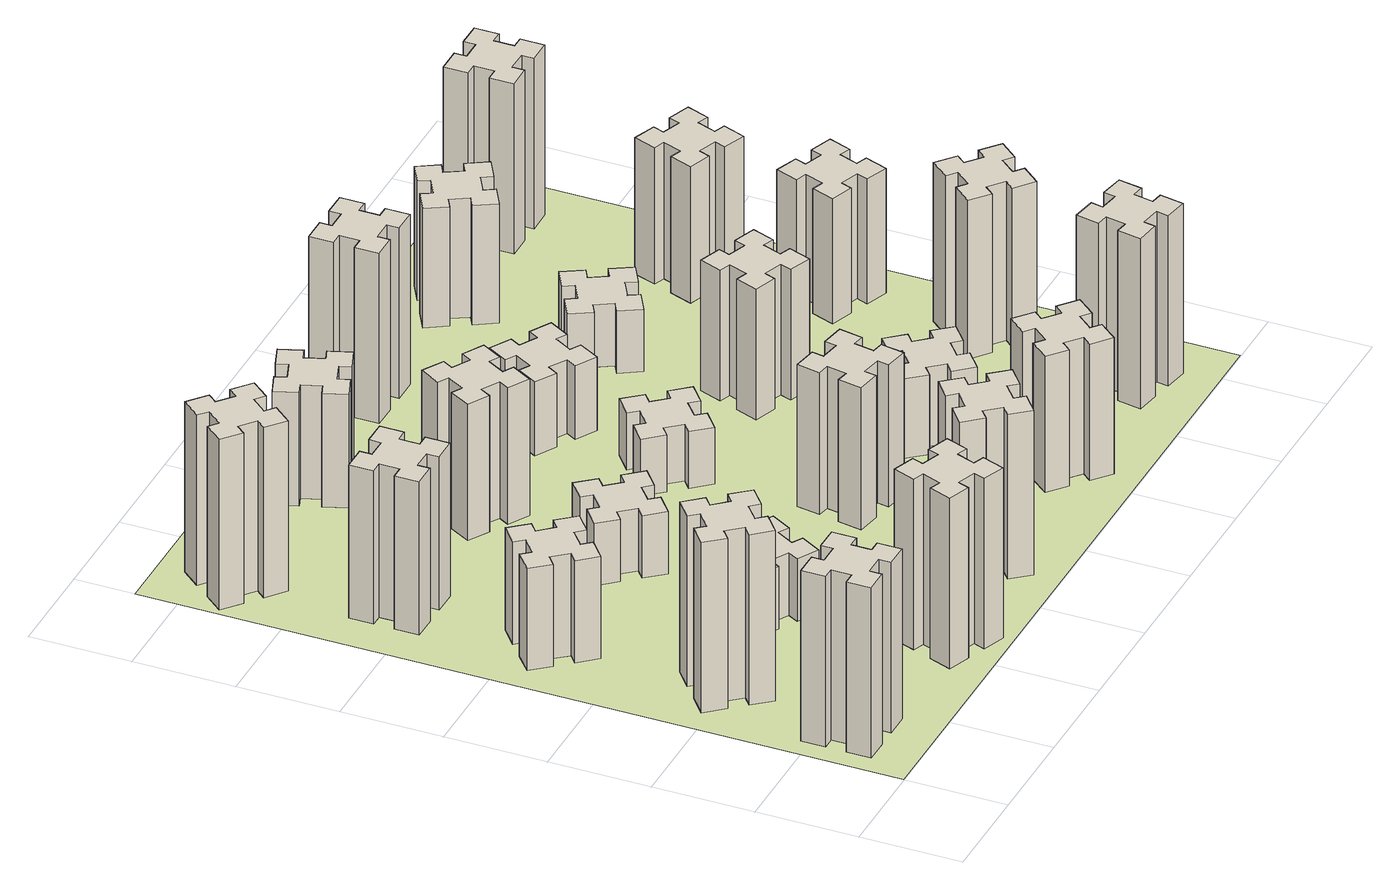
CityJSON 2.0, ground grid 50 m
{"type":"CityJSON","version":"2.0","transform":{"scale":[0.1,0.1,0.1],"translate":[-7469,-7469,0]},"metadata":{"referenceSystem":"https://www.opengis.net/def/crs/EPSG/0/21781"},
"CityObjects":{
"building1":{"type":"Building","attributes":{"class":"1000","function":"1000","usage":"1000","yearOfConstruction":2016,"roofType":"1000","measuredHeight":90,"storeysAboveGround":30,"storeysBelowGround":0},"geometry":[{"type":"Solid","lod":"1","boundaries":[[[[0,1,2,3,4,5,6,7,8,9,10,11,12,13,14,15,16,17,18,19]],[[17,16,20,21]],[[16,15,22,20]],[[15,14,23,22]],[[14,13,24,23]],[[13,12,25,24]],[[12,11,26,25]],[[11,10,27,26]],[[10,9,28,27]],[[9,8,29,28]],[[8,7,30,29]],[[7,6,31,30]],[[6,5,32,31]],[[5,4,33,32]],[[4,3,34,33]],[[3,2,35,34]],[[2,1,36,35]],[[1,0,37,36]],[[0,19,38,37]],[[19,18,39,38]],[[18,17,21,39]],[[24,25,26,27,28,29,30,31,32,33,34,35,36,37,38,39,21,20,22,23]]]]}]},
"building2":{"type":"Building","attributes":{"class":"1000","function":"1000","usage":"1000","yearOfConstruction":2016,"roofType":"1000","measuredHeight":90,"storeysAboveGround":30,"storeysBelowGround":0},"geometry":[{"type":"Solid","lod":"1","boundaries":[[[[40,41,42,43,44,45,46,47,48,49,50,51,52,53,54,55,56,57,58,59]],[[57,56,60,61]],[[56,55,62,60]],[[55,54,63,62]],[[54,53,64,63]],[[53,52,65,64]],[[52,51,66,65]],[[51,50,67,66]],[[50,49,68,67]],[[49,48,69,68]],[[48,47,70,69]],[[47,46,71,70]],[[46,45,72,71]],[[45,44,73,72]],[[44,43,74,73]],[[43,42,75,74]],[[42,41,76,75]],[[41,40,77,76]],[[40,59,78,77]],[[59,58,79,78]],[[58,57,61,79]],[[64,65,66,67,68,69,70,71,72,73,74,75,76,77,78,79,61,60,62,63]]]]}]},
"building3":{"type":"Building","attributes":{"class":"1000","function":"1000","usage":"1000","yearOfConstruction":2016,"roofType":"1000","measuredHeight":54,"storeysAboveGround":30,"storeysBelowGround":0},"geometry":[{"type":"Solid","lod":"1","boundaries":[[[[80,81,82,83,84,85,86,87,88,89,90,91,92,93,94,95,96,97,98,99]],[[97,96,100,101]],[[96,95,102,100]],[[95,94,103,102]],[[94,93,104,103]],[[93,92,105,104]],[[92,91,106,105]],[[91,90,107,106]],[[90,89,108,107]],[[89,88,109,108]],[[88,87,110,109]],[[87,86,111,110]],[[86,85,112,111]],[[85,84,113,112]],[[84,83,114,113]],[[83,82,115,114]],[[82,81,116,115]],[[81,80,117,116]],[[80,99,118,117]],[[99,98,119,118]],[[98,97,101,119]],[[104,105,106,107,108,109,110,111,112,113,114,115,116,117,118,119,101,100,102,103]]]]}]},
"building4":{"type":"Building","attributes":{"class":"1000","function":"1000","usage":"1000","yearOfConstruction":2016,"roofType":"1000","measuredHeight":81,"storeysAboveGround":30,"storeysBelowGround":0},"geometry":[{"type":"Solid","lod":"1","boundaries":[[[[120,121,122,123,124,125,126,127,128,129,130,131,132,133,134,135,136,137,138,139]],[[137,136,140,141]],[[136,135,142,140]],[[135,134,143,142]],[[134,133,144,143]],[[133,132,145,144]],[[132,131,146,145]],[[131,130,147,146]],[[130,129,148,147]],[[129,128,149,148]],[[128,127,150,149]],[[127,126,151,150]],[[126,125,152,151]],[[125,124,153,152]],[[124,123,154,153]],[[123,122,155,154]],[[122,121,156,155]],[[121,120,157,156]],[[120,139,158,157]],[[139,138,159,158]],[[138,137,141,159]],[[144,145,146,147,148,149,150,151,152,153,154,155,156,157,158,159,141,140,142,143]]]]}]},
"building5":{"type":"Building","attributes":{"class":"1000","function":"1000","usage":"1000","yearOfConstruction":2016,"roofType":"1000","measuredHeight":90,"storeysAboveGround":30,"storeysBelowGround":0},"geometry":[{"type":"Solid","lod":"1","boundaries":[[[[160,161,162,163,164,165,166,167,168,169,170,171,172,173,174,175,176,177,178,179]],[[177,176,180,181]],[[176,175,182,180]],[[175,174,183,182]],[[174,173,184,183]],[[173,172,185,184]],[[172,171,186,185]],[[171,170,187,186]],[[170,169,188,187]],[[169,168,189,188]],[[168,167,190,189]],[[167,166,191,190]],[[166,165,192,191]],[[165,164,193,192]],[[164,163,194,193]],[[163,162,195,194]],[[162,161,196,195]],[[161,160,197,196]],[[160,179,198,197]],[[179,178,199,198]],[[178,177,181,199]],[[184,185,186,187,188,189,190,191,192,193,194,195,196,197,198,199,181,180,182,183]]]]}]},
"building6":{"type":"Building","attributes":{"class":"1000","function":"1000","usage":"1000","yearOfConstruction":2016,"roofType":"1000","measuredHeight":90,"storeysAboveGround":30,"storeysBelowGround":0},"geometry":[{"type":"Solid","lod":"1","boundaries":[[[[200,201,202,203,204,205,206,207,208,209,210,211,212,213,214,215,216,217,218,219]],[[217,216,220,221]],[[216,215,222,220]],[[215,214,223,222]],[[214,213,224,223]],[[213,212,225,224]],[[212,211,226,225]],[[211,210,227,226]],[[210,209,228,227]],[[209,208,229,228]],[[208,207,230,229]],[[207,206,231,230]],[[206,205,232,231]],[[205,204,233,232]],[[204,203,234,233]],[[203,202,235,234]],[[202,201,236,235]],[[201,200,237,236]],[[200,219,238,237]],[[219,218,239,238]],[[218,217,221,239]],[[224,225,226,227,228,229,230,231,232,233,234,235,236,237,238,239,221,220,222,223]]]]}]},
"building7":{"type":"Building","attributes":{"class":"1000","function":"1000","usage":"1000","yearOfConstruction":2016,"roofType":"1000","measuredHeight":33,"storeysAboveGround":30,"storeysBelowGround":0},"geometry":[{"type":"Solid","lod":"1","boundaries":[[[[240,241,242,243,244,245,246,247,248,249,250,251,252,253,254,255,256,257,258,259]],[[257,256,260,261]],[[256,255,262,260]],[[255,254,263,262]],[[254,253,264,263]],[[253,252,265,264]],[[252,251,266,265]],[[251,250,267,266]],[[250,249,268,267]],[[249,248,269,268]],[[248,247,270,269]],[[247,246,271,270]],[[246,245,272,271]],[[245,244,273,272]],[[244,243,274,273]],[[243,242,275,274]],[[242,241,276,275]],[[241,240,277,276]],[[240,259,278,277]],[[259,258,279,278]],[[258,257,261,279]],[[264,265,266,267,268,269,270,271,272,273,274,275,276,277,278,279,261,260,262,263]]]]}]},
"building8":{"type":"Building","attributes":{"class":"1000","function":"1000","usage":"1000","yearOfConstruction":2016,"roofType":"1000","measuredHeight":33,"storeysAboveGround":30,"storeysBelowGround":0},"geometry":[{"type":"Solid","lod":"1","boundaries":[[[[280,281,282,283,284,285,286,287,288,289,290,291,292,293,294,295,296,297,298,299]],[[297,296,300,301]],[[296,295,302,300]],[[295,294,303,302]],[[294,293,304,303]],[[293,292,305,304]],[[292,291,306,305]],[[291,290,307,306]],[[290,289,308,307]],[[289,288,309,308]],[[288,287,310,309]],[[287,286,311,310]],[[286,285,312,311]],[[285,284,313,312]],[[284,283,314,313]],[[283,282,315,314]],[[282,281,316,315]],[[281,280,317,316]],[[280,299,318,317]],[[299,298,319,318]],[[298,297,301,319]],[[304,305,306,307,308,309,310,311,312,313,314,315,316,317,318,319,301,300,302,303]]]]}]},
"building9":{"type":"Building","attributes":{"class":"1000","function":"1000","usage":"1000","yearOfConstruction":2016,"roofType":"1000","measuredHeight":87,"storeysAboveGround":30,"storeysBelowGround":0},"geometry":[{"type":"Solid","lod":"1","boundaries":[[[[320,321,322,323,324,325,326,327,328,329,330,331,332,333,334,335,336,337,338,339]],[[337,336,340,341]],[[336,335,342,340]],[[335,334,343,342]],[[334,333,344,343]],[[333,332,345,344]],[[332,331,346,345]],[[331,330,347,346]],[[330,329,348,347]],[[329,328,349,348]],[[328,327,350,349]],[[327,326,351,350]],[[326,325,352,351]],[[325,324,353,352]],[[324,323,354,353]],[[323,322,355,354]],[[322,321,356,355]],[[321,320,357,356]],[[320,339,358,357]],[[339,338,359,358]],[[338,337,341,359]],[[344,345,346,347,348,349,350,351,352,353,354,355,356,357,358,359,341,340,342,343]]]]}]},
"building10":{"type":"Building","attributes":{"class":"1000","function":"1000","usage":"1000","yearOfConstruction":2016,"roofType":"1000","measuredHeight":72,"storeysAboveGround":30,"storeysBelowGround":0},"geometry":[{"type":"Solid","lod":"1","boundaries":[[[[360,361,362,363,364,365,366,367,368,369,370,371,372,373,374,375,376,377,378,379]],[[377,376,380,381]],[[376,375,382,380]],[[375,374,383,382]],[[374,373,384,383]],[[373,372,385,384]],[[372,371,386,385]],[[371,370,387,386]],[[370,369,388,387]],[[369,368,389,388]],[[368,367,390,389]],[[367,366,391,390]],[[366,365,392,391]],[[365,364,393,392]],[[364,363,394,393]],[[363,362,395,394]],[[362,361,396,395]],[[361,360,397,396]],[[360,379,398,397]],[[379,378,399,398]],[[378,377,381,399]],[[384,385,386,387,388,389,390,391,392,393,394,395,396,397,398,399,381,380,382,383]]]]}]},
"building11":{"type":"Building","attributes":{"class":"1000","function":"1000","usage":"1000","yearOfConstruction":2016,"roofType":"1000","measuredHeight":60,"storeysAboveGround":30,"storeysBelowGround":0},"geometry":[{"type":"Solid","lod":"1","boundaries":[[[[400,401,402,403,404,405,406,407,408,409,410,411,412,413,414,415,416,417,418,419]],[[417,416,420,421]],[[416,415,422,420]],[[415,414,423,422]],[[414,413,424,423]],[[413,412,425,424]],[[412,411,426,425]],[[411,410,427,426]],[[410,409,428,427]],[[409,408,429,428]],[[408,407,430,429]],[[407,406,431,430]],[[406,405,432,431]],[[405,404,433,432]],[[404,403,434,433]],[[403,402,435,434]],[[402,401,436,435]],[[401,400,437,436]],[[400,419,438,437]],[[419,418,439,438]],[[418,417,421,439]],[[424,425,426,427,428,429,430,431,432,433,434,435,436,437,438,439,421,420,422,423]]]]}]},
"building12":{"type":"Building","attributes":{"class":"1000","function":"1000","usage":"1000","yearOfConstruction":2016,"roofType":"1000","measuredHeight":75,"storeysAboveGround":30,"storeysBelowGround":0},"geometry":[{"type":"Solid","lod":"1","boundaries":[[[[440,441,442,443,444,445,446,447,448,449,450,451,452,453,454,455,456,457,458,459]],[[457,456,460,461]],[[456,455,462,460]],[[455,454,463,462]],[[454,453,464,463]],[[453,452,465,464]],[[452,451,466,465]],[[451,450,467,466]],[[450,449,468,467]],[[449,448,469,468]],[[448,447,470,469]],[[447,446,471,470]],[[446,445,472,471]],[[445,444,473,472]],[[444,443,474,473]],[[443,442,475,474]],[[442,441,476,475]],[[441,440,477,476]],[[440,459,478,477]],[[459,458,479,478]],[[458,457,461,479]],[[464,465,466,467,468,469,470,471,472,473,474,475,476,477,478,479,461,460,462,463]]]]}]},
"building13":{"type":"Building","attributes":{"class":"1000","function":"1000","usage":"1000","yearOfConstruction":2016,"roofType":"1000","measuredHeight":30,"storeysAboveGround":30,"storeysBelowGround":0},"geometry":[{"type":"Solid","lod":"1","boundaries":[[[[480,481,482,483,484,485,486,487,488,489,490,491,492,493,494,495,496,497,498,499]],[[497,496,500,501]],[[496,495,502,500]],[[495,494,503,502]],[[494,493,504,503]],[[493,492,505,504]],[[492,491,506,505]],[[491,490,507,506]],[[490,489,508,507]],[[489,488,509,508]],[[488,487,510,509]],[[487,486,511,510]],[[486,485,512,511]],[[485,484,513,512]],[[484,483,514,513]],[[483,482,515,514]],[[482,481,516,515]],[[481,480,517,516]],[[480,499,518,517]],[[499,498,519,518]],[[498,497,501,519]],[[504,505,506,507,508,509,510,511,512,513,514,515,516,517,518,519,501,500,502,503]]]]}]},
"building14":{"type":"Building","attributes":{"class":"1000","function":"1000","usage":"1000","yearOfConstruction":2016,"roofType":"1000","measuredHeight":72,"storeysAboveGround":30,"storeysBelowGround":0},"geometry":[{"type":"Solid","lod":"1","boundaries":[[[[520,521,522,523,524,525,526,527,528,529,530,531,532,533,534,535,536,537,538,539]],[[537,536,540,541]],[[536,535,542,540]],[[535,534,543,542]],[[534,533,544,543]],[[533,532,545,544]],[[532,531,546,545]],[[531,530,547,546]],[[530,529,548,547]],[[529,528,549,548]],[[528,527,550,549]],[[527,526,551,550]],[[526,525,552,551]],[[525,524,553,552]],[[524,523,554,553]],[[523,522,555,554]],[[522,521,556,555]],[[521,520,557,556]],[[520,539,558,557]],[[539,538,559,558]],[[538,537,541,559]],[[544,545,546,547,548,549,550,551,552,553,554,555,556,557,558,559,541,540,542,543]]]]}]},
"building15":{"type":"Building","attributes":{"class":"1000","function":"1000","usage":"1000","yearOfConstruction":2016,"roofType":"1000","measuredHeight":39,"storeysAboveGround":30,"storeysBelowGround":0},"geometry":[{"type":"Solid","lod":"1","boundaries":[[[[560,561,562,563,564,565,566,567,568,569,570,571,572,573,574,575,576,577,578,579]],[[577,576,580,581]],[[576,575,582,580]],[[575,574,583,582]],[[574,573,584,583]],[[573,572,585,584]],[[572,571,586,585]],[[571,570,587,586]],[[570,569,588,587]],[[569,568,589,588]],[[568,567,590,589]],[[567,566,591,590]],[[566,565,592,591]],[[565,564,593,592]],[[564,563,594,593]],[[563,562,595,594]],[[562,561,596,595]],[[561,560,597,596]],[[560,579,598,597]],[[579,578,599,598]],[[578,577,581,599]],[[584,585,586,587,588,589,590,591,592,593,594,595,596,597,598,599,581,580,582,583]]]]}]},
"building16":{"type":"Building","attributes":{"class":"1000","function":"1000","usage":"1000","yearOfConstruction":2016,"roofType":"1000","measuredHeight":90,"storeysAboveGround":30,"storeysBelowGround":0},"geometry":[{"type":"Solid","lod":"1","boundaries":[[[[600,601,602,603,604,605,606,607,608,609,610,611,612,613,614,615,616,617,618,619]],[[617,616,620,621]],[[616,615,622,620]],[[615,614,623,622]],[[614,613,624,623]],[[613,612,625,624]],[[612,611,626,625]],[[611,610,627,626]],[[610,609,628,627]],[[609,608,629,628]],[[608,607,630,629]],[[607,606,631,630]],[[606,605,632,631]],[[605,604,633,632]],[[604,603,634,633]],[[603,602,635,634]],[[602,601,636,635]],[[601,600,637,636]],[[600,619,638,637]],[[619,618,639,638]],[[618,617,621,639]],[[624,625,626,627,628,629,630,631,632,633,634,635,636,637,638,639,621,620,622,623]]]]}]},
"building17":{"type":"Building","attributes":{"class":"1000","function":"1000","usage":"1000","yearOfConstruction":2016,"roofType":"1000","measuredHeight":42,"storeysAboveGround":30,"storeysBelowGround":0},"geometry":[{"type":"Solid","lod":"1","boundaries":[[[[640,641,642,643,644,645,646,647,648,649,650,651,652,653,654,655,656,657,658,659]],[[657,656,660,661]],[[656,655,662,660]],[[655,654,663,662]],[[654,653,664,663]],[[653,652,665,664]],[[652,651,666,665]],[[651,650,667,666]],[[650,649,668,667]],[[649,648,669,668]],[[648,647,670,669]],[[647,646,671,670]],[[646,645,672,671]],[[645,644,673,672]],[[644,643,674,673]],[[643,642,675,674]],[[642,641,676,675]],[[641,640,677,676]],[[640,659,678,677]],[[659,658,679,678]],[[658,657,661,679]],[[664,665,666,667,668,669,670,671,672,673,674,675,676,677,678,679,661,660,662,663]]]]}]},
"building18":{"type":"Building","attributes":{"class":"1000","function":"1000","usage":"1000","yearOfConstruction":2016,"roofType":"1000","measuredHeight":69,"storeysAboveGround":30,"storeysBelowGround":0},"geometry":[{"type":"Solid","lod":"1","boundaries":[[[[680,681,682,683,684,685,686,687,688,689,690,691,692,693,694,695,696,697,698,699]],[[697,696,700,701]],[[696,695,702,700]],[[695,694,703,702]],[[694,693,704,703]],[[693,692,705,704]],[[692,691,706,705]],[[691,690,707,706]],[[690,689,708,707]],[[689,688,709,708]],[[688,687,710,709]],[[687,686,711,710]],[[686,685,712,711]],[[685,684,713,712]],[[684,683,714,713]],[[683,682,715,714]],[[682,681,716,715]],[[681,680,717,716]],[[680,699,718,717]],[[699,698,719,718]],[[698,697,701,719]],[[704,705,706,707,708,709,710,711,712,713,714,715,716,717,718,719,701,700,702,703]]]]}]},
"building19":{"type":"Building","attributes":{"class":"1000","function":"1000","usage":"1000","yearOfConstruction":2016,"roofType":"1000","measuredHeight":33,"storeysAboveGround":30,"storeysBelowGround":0},"geometry":[{"type":"Solid","lod":"1","boundaries":[[[[720,721,722,723,724,725,726,727,728,729,730,731,732,733,734,735,736,737,738,739]],[[737,736,740,741]],[[736,735,742,740]],[[735,734,743,742]],[[734,733,744,743]],[[733,732,745,744]],[[732,731,746,745]],[[731,730,747,746]],[[730,729,748,747]],[[729,728,749,748]],[[728,727,750,749]],[[727,726,751,750]],[[726,725,752,751]],[[725,724,753,752]],[[724,723,754,753]],[[723,722,755,754]],[[722,721,756,755]],[[721,720,757,756]],[[720,739,758,757]],[[739,738,759,758]],[[738,737,741,759]],[[744,745,746,747,748,749,750,751,752,753,754,755,756,757,758,759,741,740,742,743]]]]}]},
"building20":{"type":"Building","attributes":{"class":"1000","function":"1000","usage":"1000","yearOfConstruction":2016,"roofType":"1000","measuredHeight":90,"storeysAboveGround":30,"storeysBelowGround":0},"geometry":[{"type":"Solid","lod":"1","boundaries":[[[[760,761,762,763,764,765,766,767,768,769,770,771,772,773,774,775,776,777,778,779]],[[777,776,780,781]],[[776,775,782,780]],[[775,774,783,782]],[[774,773,784,783]],[[773,772,785,784]],[[772,771,786,785]],[[771,770,787,786]],[[770,769,788,787]],[[769,768,789,788]],[[768,767,790,789]],[[767,766,791,790]],[[766,765,792,791]],[[765,764,793,792]],[[764,763,794,793]],[[763,762,795,794]],[[762,761,796,795]],[[761,760,797,796]],[[760,779,798,797]],[[779,778,799,798]],[[778,777,781,799]],[[784,785,786,787,788,789,790,791,792,793,794,795,796,797,798,799,781,780,782,783]]]]}]},
"building21":{"type":"Building","attributes":{"class":"1000","function":"1000","usage":"1000","yearOfConstruction":2016,"roofType":"1000","measuredHeight":63,"storeysAboveGround":30,"storeysBelowGround":0},"geometry":[{"type":"Solid","lod":"1","boundaries":[[[[800,801,802,803,804,805,806,807,808,809,810,811,812,813,814,815,816,817,818,819]],[[817,816,820,821]],[[816,815,822,820]],[[815,814,823,822]],[[814,813,824,823]],[[813,812,825,824]],[[812,811,826,825]],[[811,810,827,826]],[[810,809,828,827]],[[809,808,829,828]],[[808,807,830,829]],[[807,806,831,830]],[[806,805,832,831]],[[805,804,833,832]],[[804,803,834,833]],[[803,802,835,834]],[[802,801,836,835]],[[801,800,837,836]],[[800,819,838,837]],[[819,818,839,838]],[[818,817,821,839]],[[824,825,826,827,828,829,830,831,832,833,834,835,836,837,838,839,821,820,822,823]]]]}]},
"building22":{"type":"Building","attributes":{"class":"1000","function":"1000","usage":"1000","yearOfConstruction":2016,"roofType":"1000","measuredHeight":84,"storeysAboveGround":30,"storeysBelowGround":0},"geometry":[{"type":"Solid","lod":"1","boundaries":[[[[840,841,842,843,844,845,846,847,848,849,850,851,852,853,854,855,856,857,858,859]],[[857,856,860,861]],[[856,855,862,860]],[[855,854,863,862]],[[854,853,864,863]],[[853,852,865,864]],[[852,851,866,865]],[[851,850,867,866]],[[850,849,868,867]],[[849,848,869,868]],[[848,847,870,869]],[[847,846,871,870]],[[846,845,872,871]],[[845,844,873,872]],[[844,843,874,873]],[[843,842,875,874]],[[842,841,876,875]],[[841,840,877,876]],[[840,859,878,877]],[[859,858,879,878]],[[858,857,861,879]],[[864,865,866,867,868,869,870,871,872,873,874,875,876,877,878,879,861,860,862,863]]]]}]},
"building23":{"type":"Building","attributes":{"class":"1000","function":"1000","usage":"1000","yearOfConstruction":2016,"roofType":"1000","measuredHeight":66,"storeysAboveGround":30,"storeysBelowGround":0},"geometry":[{"type":"Solid","lod":"1","boundaries":[[[[880,881,882,883,884,885,886,887,888,889,890,891,892,893,894,895,896,897,898,899]],[[897,896,900,901]],[[896,895,902,900]],[[895,894,903,902]],[[894,893,904,903]],[[893,892,905,904]],[[892,891,906,905]],[[891,890,907,906]],[[890,889,908,907]],[[889,888,909,908]],[[888,887,910,909]],[[887,886,911,910]],[[886,885,912,911]],[[885,884,913,912]],[[884,883,914,913]],[[883,882,915,914]],[[882,881,916,915]],[[881,880,917,916]],[[880,899,918,917]],[[899,898,919,918]],[[898,897,901,919]],[[904,905,906,907,908,909,910,911,912,913,914,915,916,917,918,919,901,900,902,903]]]]}]},
"building24":{"type":"Building","attributes":{"class":"1000","function":"1000","usage":"1000","yearOfConstruction":2016,"roofType":"1000","measuredHeight":72,"storeysAboveGround":30,"storeysBelowGround":0},"geometry":[{"type":"Solid","lod":"1","boundaries":[[[[920,921,922,923,924,925,926,927,928,929,930,931,932,933,934,935,936,937,938,939]],[[937,936,940,941]],[[936,935,942,940]],[[935,934,943,942]],[[934,933,944,943]],[[933,932,945,944]],[[932,931,946,945]],[[931,930,947,946]],[[930,929,948,947]],[[929,928,949,948]],[[928,927,950,949]],[[927,926,951,950]],[[926,925,952,951]],[[925,924,953,952]],[[924,923,954,953]],[[923,922,955,954]],[[922,921,956,955]],[[921,920,957,956]],[[920,939,958,957]],[[939,938,959,958]],[[938,937,941,959]],[[944,945,946,947,948,949,950,951,952,953,954,955,956,957,958,959,941,940,942,943]]]]}]},
"building25":{"type":"Building","attributes":{"class":"1000","function":"1000","usage":"1000","yearOfConstruction":2016,"roofType":"1000","measuredHeight":90,"storeysAboveGround":30,"storeysBelowGround":0},"geometry":[{"type":"Solid","lod":"1","boundaries":[[[[960,961,962,963,964,965,966,967,968,969,970,971,972,973,974,975,976,977,978,979]],[[977,976,980,981]],[[976,975,982,980]],[[975,974,983,982]],[[974,973,984,983]],[[973,972,985,984]],[[972,971,986,985]],[[971,970,987,986]],[[970,969,988,987]],[[969,968,989,988]],[[968,967,990,989]],[[967,966,991,990]],[[966,965,992,991]],[[965,964,993,992]],[[964,963,994,993]],[[963,962,995,994]],[[962,961,996,995]],[[961,960,997,996]],[[960,979,998,997]],[[979,978,999,998]],[[978,977,981,999]],[[984,985,986,987,988,989,990,991,992,993,994,995,996,997,998,999,981,980,982,983]]]]}]},
"landuse1":{"type":"LandUse","attributes":{"name":"plot1","function":"1010"},"geometry":[{"type":"MultiSurface","lod":"1","boundaries":[[[1000,1001,1002,1003]]]}]}
},
"vertices":[
[165,425,0],[165,325,0],[105,325,0],[105,205,0],[225,205,0],[225,265,0],[325,265,0],[325,205,0],[445,205,0],[445,325,0],[385,325,0],[385,425,0],[445,425,0],[445,545,0],[325,545,0],[325,485,0],[225,485,0],[225,545,0],[105,545,0],[105,425,0],[225,485,900],[225,545,900],[325,485,900],[325,545,900],[445,545,900],[445,425,900],[385,425,900],[385,325,900],[445,325,900],[445,205,900],[325,205,900],[325,265,900],[225,265,900],[225,205,900],[105,205,900],[105,325,900],[165,325,900],[165,425,900],[105,425,900],[105,545,900],
[492,1048,0],[427,1124,0],[473,1163,0],[396,1255,0],[304,1178,0],[343,1132,0],[266,1067,0],[228,1113,0],[136,1036,0],[213,944,0],[259,983,0],[323,906,0],[277,868,0],[354,776,0],[446,853,0],[408,899,0],[484,963,0],[523,917,0],[615,994,0],[538,1086,0],[484,963,900],[523,917,900],[408,899,900],[446,853,900],[354,776,900],[277,868,900],[323,906,900],[259,983,900],[213,944,900],[136,1036,900],[228,1113,900],[266,1067,900],[343,1132,900],[304,1178,900],[396,1255,900],[473,1163,900],[427,1124,900],[492,1048,900],[538,1086,900],[615,994,900],
[492,1888,0],[427,1964,0],[473,2003,0],[396,2095,0],[304,2018,0],[343,1972,0],[266,1907,0],[228,1953,0],[136,1876,0],[213,1784,0],[259,1823,0],[323,1746,0],[277,1708,0],[354,1616,0],[446,1693,0],[408,1739,0],[484,1803,0],[523,1757,0],[615,1834,0],[538,1926,0],[484,1803,540],[523,1757,540],[408,1739,540],[446,1693,540],[354,1616,540],[277,1708,540],[323,1746,540],[259,1823,540],[213,1784,540],[136,1876,540],[228,1953,540],[266,1907,540],[343,1972,540],[304,2018,540],[396,2095,540],[473,2003,540],[427,1964,540],[492,1888,540],[538,1926,540],[615,1834,540],
[485,2545,0],[485,2645,0],[545,2645,0],[545,2765,0],[425,2765,0],[425,2705,0],[325,2705,0],[325,2765,0],[205,2765,0],[205,2645,0],[265,2645,0],[265,2545,0],[205,2545,0],[205,2425,0],[325,2425,0],[325,2485,0],[425,2485,0],[425,2425,0],[545,2425,0],[545,2545,0],[425,2485,810],[425,2425,810],[325,2485,810],[325,2425,810],[205,2425,810],[205,2545,810],[265,2545,810],[265,2645,810],[205,2645,810],[205,2765,810],[325,2765,810],[325,2705,810],[425,2705,810],[425,2765,810],[545,2765,810],[545,2645,810],[485,2645,810],[485,2545,810],[545,2545,810],[545,2425,810],
[1029,360,0],[995,266,0],[939,287,0],[897,174,0],[1010,133,0],[1031,189,0],[1125,155,0],[1104,99,0],[1217,57,0],[1258,170,0],[1202,191,0],[1236,285,0],[1292,264,0],[1333,377,0],[1220,418,0],[1200,362,0],[1106,396,0],[1127,452,0],[1014,493,0],[973,380,0],[1106,396,900],[1127,452,900],[1200,362,900],[1220,418,900],[1333,377,900],[1292,264,900],[1236,285,900],[1202,191,900],[1258,170,900],[1217,57,900],[1104,99,900],[1125,155,900],[1031,189,900],[1010,133,900],[897,174,900],[939,287,900],[995,266,900],[1029,360,900],[973,380,900],[1014,493,900],
[384,3387,0],[308,3452,0],[346,3498,0],[254,3575,0],[177,3483,0],[223,3444,0],[159,3368,0],[113,3406,0],[36,3314,0],[128,3237,0],[166,3283,0],[243,3219,0],[204,3173,0],[296,3096,0],[373,3188,0],[327,3226,0],[392,3303,0],[438,3264,0],[515,3356,0],[423,3433,0],[392,3303,900],[438,3264,900],[327,3226,900],[373,3188,900],[296,3096,900],[204,3173,900],[243,3219,900],[166,3283,900],[128,3237,900],[36,3314,900],[113,3406,900],[159,3368,900],[223,3444,900],[177,3483,900],[254,3575,900],[346,3498,900],[308,3452,900],[384,3387,900],[423,3433,900],[515,3356,900],
[1086,1017,0],[1136,1104,0],[1188,1074,0],[1248,1178,0],[1144,1238,0],[1114,1186,0],[1027,1236,0],[1057,1288,0],[953,1348,0],[893,1244,0],[945,1214,0],[895,1127,0],[843,1157,0],[783,1053,0],[887,993,0],[917,1045,0],[1004,995,0],[974,943,0],[1078,883,0],[1138,987,0],[1004,995,330],[974,943,330],[917,1045,330],[887,993,330],[783,1053,330],[843,1157,330],[895,1127,330],[945,1214,330],[893,1244,330],[953,1348,330],[1057,1288,330],[1027,1236,330],[1114,1186,330],[1144,1238,330],[1248,1178,330],[1188,1074,330],[1136,1104,330],[1086,1017,330],[1138,987,330],[1078,883,330],
[1083,1972,0],[1006,1907,0],[968,1953,0],[876,1876,0],[953,1784,0],[999,1823,0],[1063,1746,0],[1017,1708,0],[1094,1616,0],[1186,1693,0],[1148,1739,0],[1224,1803,0],[1263,1757,0],[1355,1834,0],[1278,1926,0],[1232,1888,0],[1167,1964,0],[1213,2003,0],[1136,2095,0],[1044,2018,0],[1167,1964,330],[1213,2003,330],[1232,1888,330],[1278,1926,330],[1355,1834,330],[1263,1757,330],[1224,1803,330],[1148,1739,330],[1186,1693,330],[1094,1616,330],[1017,1708,330],[1063,1746,330],[999,1823,330],[953,1784,330],[876,1876,330],[968,1953,330],[1006,1907,330],[1083,1972,330],[1044,2018,330],[1136,2095,330],
[1639,343,0],[1703,266,0],[1657,228,0],[1734,136,0],[1826,213,0],[1788,259,0],[1864,323,0],[1903,277,0],[1995,354,0],[1918,446,0],[1872,408,0],[1807,484,0],[1853,523,0],[1776,615,0],[1684,538,0],[1723,492,0],[1646,427,0],[1608,473,0],[1516,396,0],[1593,304,0],[1646,427,870],[1608,473,870],[1723,492,870],[1684,538,870],[1776,615,870],[1853,523,870],[1807,484,870],[1872,408,870],[1918,446,870],[1995,354,870],[1903,277,870],[1864,323,870],[1788,259,870],[1826,213,870],[1734,136,870],[1657,228,870],[1703,266,870],[1639,343,870],[1593,304,870],[1516,396,870],
[1314,2666,0],[1227,2716,0],[1257,2768,0],[1153,2828,0],[1093,2724,0],[1145,2694,0],[1095,2607,0],[1043,2637,0],[983,2533,0],[1087,2473,0],[1117,2525,0],[1204,2475,0],[1174,2423,0],[1278,2363,0],[1338,2467,0],[1286,2497,0],[1336,2584,0],[1388,2554,0],[1448,2658,0],[1344,2718,0],[1336,2584,720],[1388,2554,720],[1286,2497,720],[1338,2467,720],[1278,2363,720],[1174,2423,720],[1204,2475,720],[1117,2525,720],[1087,2473,720],[983,2533,720],[1043,2637,720],[1095,2607,720],[1145,2694,720],[1093,2724,720],[1153,2828,720],[1257,2768,720],[1227,2716,720],[1314,2666,720],[1344,2718,720],[1448,2658,720],
[1125,3456,0],[1031,3422,0],[1010,3478,0],[897,3437,0],[939,3324,0],[995,3345,0],[1029,3251,0],[973,3230,0],[1014,3117,0],[1127,3159,0],[1106,3215,0],[1200,3249,0],[1220,3193,0],[1333,3234,0],[1292,3347,0],[1236,3326,0],[1202,3420,0],[1258,3440,0],[1217,3553,0],[1104,3512,0],[1202,3420,600],[1258,3440,600],[1236,3326,600],[1292,3347,600],[1333,3234,600],[1220,3193,600],[1200,3249,600],[1106,3215,600],[1127,3159,600],[1014,3117,600],[973,3230,600],[1029,3251,600],[995,3345,600],[939,3324,600],[897,3437,600],[1010,3478,600],[1031,3422,600],[1125,3456,600],[1104,3512,600],[1217,3553,600],
[2055,1047,0],[2072,1145,0],[2131,1135,0],[2152,1253,0],[2034,1274,0],[2024,1215,0],[1925,1232,0],[1936,1291,0],[1817,1312,0],[1797,1194,0],[1856,1184,0],[1838,1085,0],[1779,1096,0],[1758,977,0],[1877,957,0],[1887,1016,0],[1985,998,0],[1975,939,0],[2093,918,0],[2114,1037,0],[1985,998,750],[1975,939,750],[1887,1016,750],[1877,957,750],[1758,977,750],[1779,1096,750],[1838,1085,750],[1856,1184,750],[1797,1194,750],[1817,1312,750],[1936,1291,750],[1925,1232,750],[2024,1215,750],[2034,1274,750],[2152,1253,750],[2131,1135,750],[2072,1145,750],[2055,1047,750],[2114,1037,750],[2093,918,750],
[1972,1988,0],[1907,2064,0],[1953,2103,0],[1876,2195,0],[1784,2118,0],[1823,2072,0],[1746,2007,0],[1708,2053,0],[1616,1976,0],[1693,1884,0],[1739,1923,0],[1803,1846,0],[1757,1808,0],[1834,1716,0],[1926,1793,0],[1888,1839,0],[1964,1903,0],[2003,1857,0],[2095,1934,0],[2018,2026,0],[1964,1903,300],[2003,1857,300],[1888,1839,300],[1926,1793,300],[1834,1716,300],[1757,1808,300],[1803,1846,300],[1739,1923,300],[1693,1884,300],[1616,1976,300],[1708,2053,300],[1746,2007,300],[1823,2072,300],[1784,2118,300],[1876,2195,300],[1953,2103,300],[1907,2064,300],[1972,1988,300],[2018,2026,300],[2095,1934,300],
[2486,323,0],[2563,259,0],[2524,213,0],[2616,136,0],[2693,228,0],[2647,266,0],[2712,343,0],[2758,304,0],[2835,396,0],[2743,473,0],[2704,427,0],[2628,492,0],[2666,538,0],[2574,615,0],[2497,523,0],[2543,484,0],[2479,408,0],[2433,446,0],[2356,354,0],[2448,277,0],[2479,408,720],[2433,446,720],[2543,484,720],[2497,523,720],[2574,615,720],[2666,538,720],[2628,492,720],[2704,427,720],[2743,473,720],[2835,396,720],[2758,304,720],[2712,343,720],[2647,266,720],[2693,228,720],[2616,136,720],[2524,213,720],[2563,259,720],[2486,323,720],[2448,277,720],[2356,354,720],
[2026,2497,0],[2076,2584,0],[2128,2554,0],[2188,2658,0],[2084,2718,0],[2054,2666,0],[1967,2716,0],[1997,2768,0],[1893,2828,0],[1833,2724,0],[1885,2694,0],[1835,2607,0],[1783,2637,0],[1723,2533,0],[1827,2473,0],[1857,2525,0],[1944,2475,0],[1914,2423,0],[2018,2363,0],[2078,2467,0],[1944,2475,390],[1914,2423,390],[1857,2525,390],[1827,2473,390],[1723,2533,390],[1783,2637,390],[1835,2607,390],[1885,2694,390],[1833,2724,390],[1893,2828,390],[1997,2768,390],[1967,2716,390],[2054,2666,390],[2084,2718,390],[2188,2658,390],[2128,2554,390],[2076,2584,390],[2026,2497,390],[2078,2467,390],[2018,2363,390],
[1965,3385,0],[1965,3485,0],[2025,3485,0],[2025,3605,0],[1905,3605,0],[1905,3545,0],[1805,3545,0],[1805,3605,0],[1685,3605,0],[1685,3485,0],[1745,3485,0],[1745,3385,0],[1685,3385,0],[1685,3265,0],[1805,3265,0],[1805,3325,0],[1905,3325,0],[1905,3265,0],[2025,3265,0],[2025,3385,0],[1905,3325,900],[1905,3265,900],[1805,3325,900],[1805,3265,900],[1685,3265,900],[1685,3385,900],[1745,3385,900],[1745,3485,900],[1685,3485,900],[1685,3605,900],[1805,3605,900],[1805,3545,900],[1905,3545,900],[1905,3605,900],[2025,3605,900],[2025,3485,900],[1965,3485,900],[1965,3385,900],[2025,3385,900],[2025,3265,900],
[2563,1132,0],[2486,1067,0],[2448,1113,0],[2356,1036,0],[2433,944,0],[2479,983,0],[2543,906,0],[2497,868,0],[2574,776,0],[2666,853,0],[2628,899,0],[2704,963,0],[2743,917,0],[2835,994,0],[2758,1086,0],[2712,1048,0],[2647,1124,0],[2693,1163,0],[2616,1255,0],[2524,1178,0],[2647,1124,420],[2693,1163,420],[2712,1048,420],[2758,1086,420],[2835,994,420],[2743,917,420],[2704,963,420],[2628,899,420],[2666,853,420],[2574,776,420],[2497,868,420],[2543,906,420],[2479,983,420],[2433,944,420],[2356,1036,420],[2448,1113,420],[2486,1067,420],[2563,1132,420],[2524,1178,420],[2616,1255,420],
[2682,1771,0],[2716,1865,0],[2772,1844,0],[2813,1957,0],[2700,1998,0],[2680,1942,0],[2586,1976,0],[2607,2032,0],[2494,2073,0],[2453,1960,0],[2509,1940,0],[2475,1846,0],[2419,1867,0],[2377,1754,0],[2490,1713,0],[2511,1769,0],[2605,1735,0],[2584,1679,0],[2697,1637,0],[2738,1750,0],[2605,1735,690],[2584,1679,690],[2511,1769,690],[2490,1713,690],[2377,1754,690],[2419,1867,690],[2475,1846,690],[2509,1940,690],[2453,1960,690],[2494,2073,690],[2607,2032,690],[2586,1976,690],[2680,1942,690],[2700,1998,690],[2813,1957,690],[2772,1844,690],[2716,1865,690],[2682,1771,690],[2738,1750,690],[2697,1637,690],
[2475,2584,0],[2525,2497,0],[2473,2467,0],[2533,2363,0],[2637,2423,0],[2607,2475,0],[2694,2525,0],[2724,2473,0],[2828,2533,0],[2768,2637,0],[2716,2607,0],[2666,2694,0],[2718,2724,0],[2658,2828,0],[2554,2768,0],[2584,2716,0],[2497,2666,0],[2467,2718,0],[2363,2658,0],[2423,2554,0],[2497,2666,330],[2467,2718,330],[2584,2716,330],[2554,2768,330],[2658,2828,330],[2718,2724,330],[2666,2694,330],[2716,2607,330],[2768,2637,330],[2828,2533,330],[2724,2473,330],[2694,2525,330],[2607,2475,330],[2637,2423,330],[2533,2363,330],[2473,2467,330],[2525,2497,330],[2475,2584,330],[2423,2554,330],[2363,2658,330],
[3404,475,0],[3305,492,0],[3316,551,0],[3197,572,0],[3177,454,0],[3236,444,0],[3218,345,0],[3159,356,0],[3138,237,0],[3257,217,0],[3267,276,0],[3365,258,0],[3355,199,0],[3473,178,0],[3494,297,0],[3435,307,0],[3452,405,0],[3511,395,0],[3532,513,0],[3414,534,0],[3452,405,900],[3511,395,900],[3435,307,900],[3494,297,900],[3473,178,900],[3355,199,900],[3365,258,900],[3267,276,900],[3257,217,900],[3138,237,900],[3159,356,900],[3218,345,900],[3236,444,900],[3177,454,900],[3197,572,900],[3316,551,900],[3305,492,900],[3404,475,900],[3414,534,900],[3532,513,900],
[2575,3324,0],[2625,3237,0],[2573,3207,0],[2633,3103,0],[2737,3163,0],[2707,3215,0],[2794,3265,0],[2824,3213,0],[2928,3273,0],[2868,3377,0],[2816,3347,0],[2766,3434,0],[2818,3464,0],[2758,3568,0],[2654,3508,0],[2684,3456,0],[2597,3406,0],[2567,3458,0],[2463,3398,0],[2523,3294,0],[2597,3406,630],[2567,3458,630],[2684,3456,630],[2654,3508,630],[2758,3568,630],[2818,3464,630],[2766,3434,630],[2816,3347,630],[2868,3377,630],[2928,3273,630],[2824,3213,630],[2794,3265,630],[2707,3215,630],[2737,3163,630],[2633,3103,630],[2573,3207,630],[2625,3237,630],[2575,3324,630],[2523,3294,630],[2463,3398,630],
[3487,1006,0],[3552,1083,0],[3598,1044,0],[3675,1136,0],[3583,1213,0],[3544,1167,0],[3468,1232,0],[3506,1278,0],[3414,1355,0],[3337,1263,0],[3383,1224,0],[3319,1148,0],[3273,1186,0],[3196,1094,0],[3288,1017,0],[3326,1063,0],[3403,999,0],[3364,953,0],[3456,876,0],[3533,968,0],[3403,999,840],[3364,953,840],[3326,1063,840],[3288,1017,840],[3196,1094,840],[3273,1186,840],[3319,1148,840],[3383,1224,840],[3337,1263,840],[3414,1355,840],[3506,1278,840],[3468,1232,840],[3544,1167,840],[3583,1213,840],[3675,1136,840],[3598,1044,840],[3552,1083,840],[3487,1006,840],[3533,968,840],[3456,876,840],
[3520,1942,0],[3426,1976,0],[3447,2032,0],[3334,2073,0],[3293,1960,0],[3349,1940,0],[3315,1846,0],[3259,1867,0],[3217,1754,0],[3330,1713,0],[3351,1769,0],[3445,1735,0],[3424,1679,0],[3537,1637,0],[3578,1750,0],[3522,1771,0],[3556,1865,0],[3612,1844,0],[3653,1957,0],[3540,1998,0],[3556,1865,660],[3612,1844,660],[3522,1771,660],[3578,1750,660],[3537,1637,660],[3424,1679,660],[3445,1735,660],[3351,1769,660],[3330,1713,660],[3217,1754,660],[3259,1867,660],[3315,1846,660],[3349,1940,660],[3293,1960,660],[3334,2073,660],[3447,2032,660],[3426,1976,660],[3520,1942,660],[3540,1998,660],[3653,1957,660],
[3420,2582,0],[3326,2616,0],[3347,2672,0],[3234,2713,0],[3193,2600,0],[3249,2580,0],[3215,2486,0],[3159,2507,0],[3117,2394,0],[3230,2353,0],[3251,2409,0],[3345,2375,0],[3324,2319,0],[3437,2277,0],[3478,2390,0],[3422,2411,0],[3456,2505,0],[3512,2484,0],[3553,2597,0],[3440,2638,0],[3456,2505,720],[3512,2484,720],[3422,2411,720],[3478,2390,720],[3437,2277,720],[3324,2319,720],[3345,2375,720],[3251,2409,720],[3230,2353,720],[3117,2394,720],[3159,2507,720],[3215,2486,720],[3249,2580,720],[3193,2600,720],[3234,2713,720],[3347,2672,720],[3326,2616,720],[3420,2582,720],[3440,2638,720],[3553,2597,720],
[3285,3325,0],[3385,3325,0],[3385,3265,0],[3505,3265,0],[3505,3385,0],[3445,3385,0],[3445,3485,0],[3505,3485,0],[3505,3605,0],[3385,3605,0],[3385,3545,0],[3285,3545,0],[3285,3605,0],[3165,3605,0],[3165,3485,0],[3225,3485,0],[3225,3385,0],[3165,3385,0],[3165,3265,0],[3285,3265,0],[3225,3385,900],[3165,3385,900],[3225,3485,900],[3165,3485,900],[3165,3605,900],[3285,3605,900],[3285,3545,900],[3385,3545,900],[3385,3605,900],[3505,3605,900],[3505,3485,900],[3445,3485,900],[3445,3385,900],[3505,3385,900],[3505,3265,900],[3385,3265,900],[3385,3325,900],[3285,3325,900],[3285,3265,900],[3165,3265,900],
[5,3705,0],[3705,3705,0],[3705,5,0],[5,5,0]
]}
